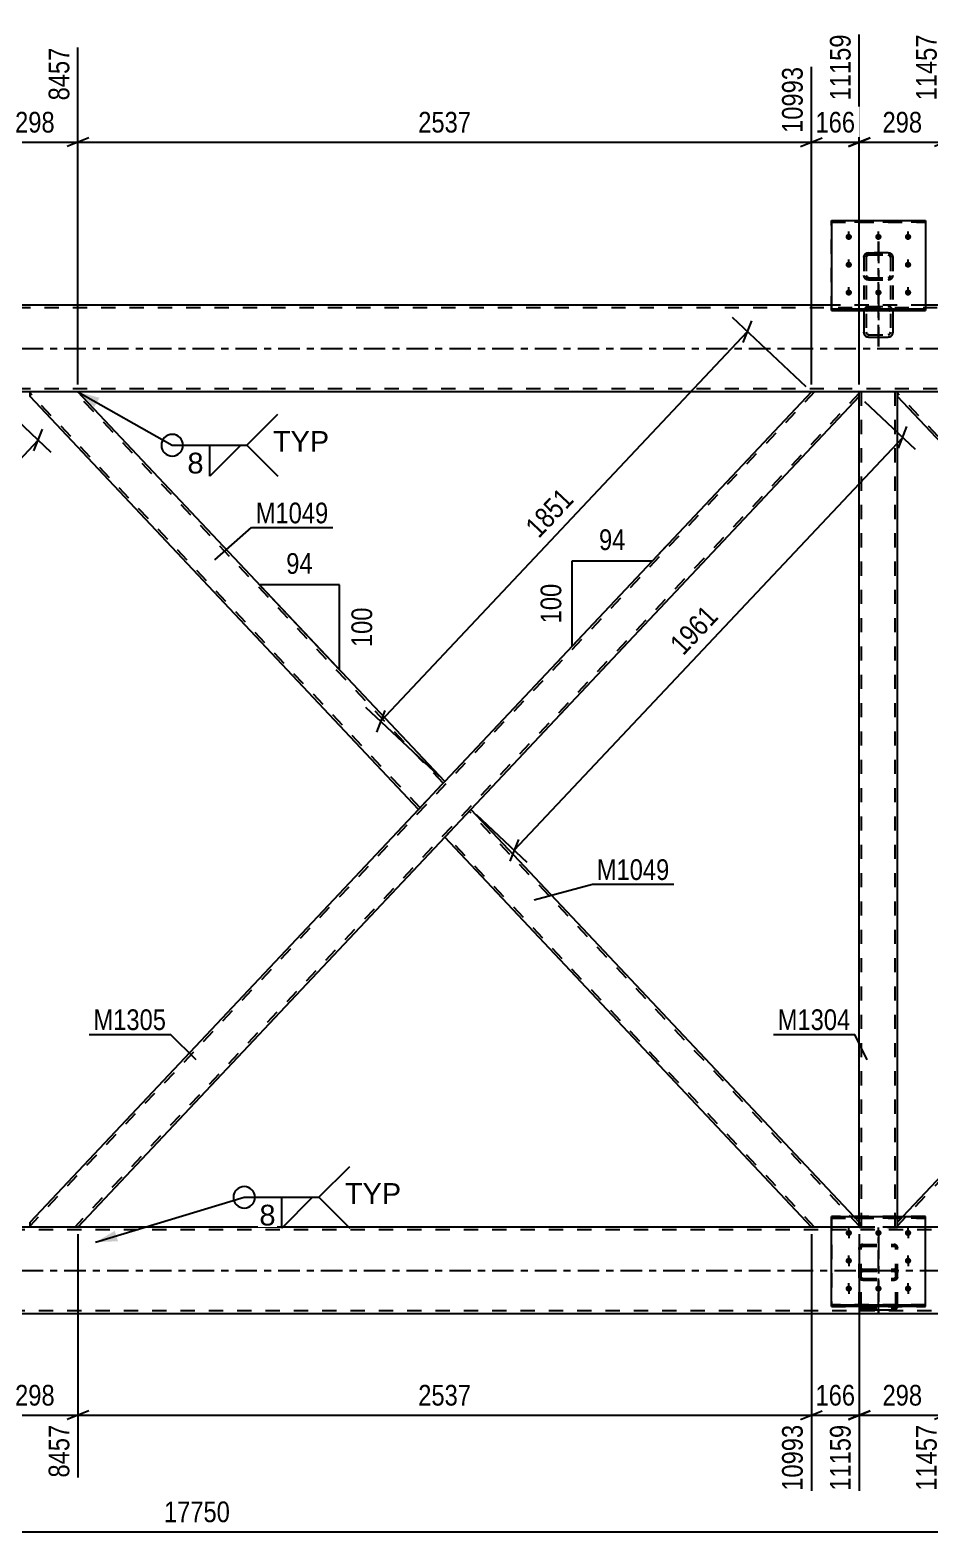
# Model space of a CAD drawing. Header units: millimetres. Extents: x -63 to 778, y -435 to 159.
# Drawn here: x 330.2 to 454.7, y -163.8 to 44.1 of the extents above; entities that cross this region are included whole.
import ezdxf

# ---------------------------------------------------------------- set-up
doc = ezdxf.new("R2010")
doc.units = ezdxf.units.MM
doc.linetypes.add('DXK_LINE_DOT2', pattern=[3.9198, 1.9599, -1.9599])
doc.linetypes.add('DXK_LINE_DOT3', pattern=[5.9187, 2.979, -0.9799, 0.9799, -0.9799])
doc.styles.add('Arial', font='ARIAL.TTF', dxfattribs={"height": 0.2})
doc.styles.add('Arial Narrow', font='ARIALN.TTF', dxfattribs={"height": 0.2})

# ---------------------------------------------------------------- blocks, each defined once
blk = doc.blocks.new('Part-570387995-1569 - 1399')
at = {"color": 7, "linetype": 'DXK_LINE_DOT3'}
blk.add_line((447.54, 14.79), (447.54, 0.27), dxfattribs=at)
at = {"color": 7, "linetype": 'DXK_LINE_DOT2'}
for p, q in [((445.54, 12.65), (445.59, 12.88)), ((445.54, 12.65), (445.54, 2.24)), ((445.59, 12.88), (445.73, 13.07)), ((445.73, 13.07), (445.93, 13.21)), ((445.88, 12.76), (445.86, 12.65)), ((445.86, 12.65), (445.86, 2.24)), ((445.95, 12.86), (445.88, 12.76)), ((445.93, 13.21), (446.18, 13.25)), ((446.06, 12.93), (445.95, 12.86)), ((446.18, 12.95), (446.06, 12.93)), ((448.9, 13.25), (446.18, 13.25)), ((446.18, 12.95), (448.9, 12.95)), ((448.9, 13.25), (449.14, 13.21)), ((449.02, 12.93), (448.9, 12.95)), ((449.13, 12.86), (449.02, 12.93)), ((449.19, 12.76), (449.13, 12.86)), ((449.14, 13.21), (449.35, 13.07)), ((449.22, 12.65), (449.19, 12.76)), ((449.22, 12.65), (449.22, 2.24)), ((449.35, 13.07), (449.49, 12.88)), ((449.49, 12.88), (449.54, 12.65)), ((449.54, 12.65), (449.54, 2.24)), ((445.59, 9.86), (445.54, 10.09)), ((445.73, 9.67), (445.59, 9.86)), ((445.93, 9.54), (445.73, 9.67)), ((445.86, 10.09), (445.88, 9.98)), ((445.88, 9.98), (445.95, 9.88)), ((446.18, 9.49), (445.93, 9.54)), ((445.95, 9.88), (446.06, 9.82)), ((446.06, 9.82), (446.18, 9.79)), ((446.18, 9.79), (448.9, 9.79)), ((446.18, 9.49), (448.9, 9.49)), ((448.9, 9.79), (449.02, 9.82)), ((449.14, 9.54), (448.9, 9.49)), ((449.02, 9.82), (449.13, 9.88)), ((449.13, 9.88), (449.19, 9.98)), ((449.35, 9.67), (449.14, 9.54)), ((449.19, 9.98), (449.22, 10.09)), ((449.49, 9.86), (449.35, 9.67)), ((449.54, 10.09), (449.49, 9.86)), ((445.59, 5.39), (445.54, 5.13)), ((445.86, 5.13), (445.88, 5.26)), ((446.18, 5.81), (445.93, 5.76)), ((446.06, 5.45), (446.18, 5.47)), ((446.18, 5.81), (448.9, 5.81)), ((446.18, 5.47), (448.9, 5.47)), ((449.13, 5.77), (448.9, 5.81)), ((448.9, 5.47), (449.02, 5.45)), ((449.14, 5.76), (449.13, 5.77)), ((449.19, 5.26), (449.22, 5.13)), ((449.54, 5.13), (449.49, 5.39)), ((445.54, 2.24), (445.59, 1.98)), ((445.88, 2.11), (445.86, 2.24)), ((449.22, 2.24), (449.19, 2.11)), ((449.49, 1.98), (449.54, 2.24)), ((445.93, 1.61), (446.18, 1.56)), ((446.18, 1.9), (446.06, 1.92)), ((446.18, 1.9), (448.9, 1.9)), ((446.18, 1.56), (448.9, 1.56)), ((449.02, 1.92), (448.9, 1.9)), ((448.9, 1.56), (449.14, 1.61))]:
    blk.add_line(p, q, dxfattribs=at)
for centre, radius, start, end in [((446.21, 5.16), 0.662, 114.32, 159.2417), ((446.19, 5.15), 0.331, 114.32, 159.2417), ((448.89, 5.15), 0.331, 20.7583, 65.68), ((448.87, 5.16), 0.662, 20.7583, 65.68), ((446.19, 2.23), 0.331, 200.7583, 245.68), ((448.89, 2.23), 0.331, 294.32, 339.2417), ((446.21, 2.21), 0.662, 200.7583, 245.68), ((448.87, 2.21), 0.662, 294.32, 339.2417)]:
    blk.add_arc(centre, radius, start, end, dxfattribs=at)
blk = doc.blocks.new('Bolt-570387995-1423 - 1399')
at = {"color": 1, "linetype": 'DXK_LINE_DOT2'}
for p, q in [((443.44, -122.01), (443.44, -123.14)), ((447.54, -122.01), (447.54, -123.14)), ((451.64, -122.01), (451.64, -123.14)), ((443.44, -125.86), (443.44, -127)), ((451.64, -125.86), (451.64, -127)), ((443.44, -129.71), (443.44, -130.85)), ((447.54, -129.71), (447.54, -130.85)), ((451.64, -129.71), (451.64, -130.85))]:
    blk.add_line(p, q, dxfattribs=at)
blk = doc.blocks.new('Bolt-570387995-1426 - 1399')
at = {"color": 1, "linetype": 'DXK_LINE_DOT2'}
for p, q in [((443.44, 15.05), (443.44, 16.18)), ((447.54, 15.05), (447.54, 16.18)), ((451.64, 15.05), (451.64, 16.18)), ((443.44, 11.19), (443.44, 12.33)), ((451.64, 11.19), (451.64, 12.33)), ((443.44, 7.34), (443.44, 8.48)), ((447.54, 7.34), (447.54, 8.48)), ((451.64, 7.34), (451.64, 8.48))]:
    blk.add_line(p, q, dxfattribs=at)
blk = doc.blocks.new('Bolt-570387995-1428 - 1399')
at = {"linetype": 'Continuous'}
for points in [[(443.44, -122.82), (443.35, -122.81), (443.26, -122.78), (443.18, -122.74), (443.11, -122.68), (443.06, -122.61), (443.02, -122.53), (443, -122.45), (443, -122.36), (443.02, -122.28), (443.06, -122.2), (443.11, -122.13), (443.18, -122.07), (443.26, -122.03), (443.35, -122), (443.44, -121.99), (443.53, -122), (443.62, -122.03), (443.7, -122.07), (443.77, -122.13), (443.82, -122.2), (443.86, -122.28), (443.88, -122.36), (443.88, -122.45), (443.86, -122.53), (443.82, -122.61), (443.77, -122.68), (443.7, -122.74), (443.62, -122.78), (443.53, -122.81)], [(447.54, -122.82), (447.45, -122.81), (447.36, -122.78), (447.28, -122.74), (447.21, -122.68), (447.16, -122.61), (447.12, -122.53), (447.1, -122.45), (447.1, -122.36), (447.12, -122.28), (447.16, -122.2), (447.21, -122.13), (447.28, -122.07), (447.36, -122.03), (447.45, -122), (447.54, -121.99), (447.63, -122), (447.72, -122.03), (447.8, -122.07), (447.87, -122.13), (447.92, -122.2), (447.96, -122.28), (447.98, -122.36), (447.98, -122.45), (447.96, -122.53), (447.92, -122.61), (447.87, -122.68), (447.8, -122.74), (447.72, -122.78), (447.63, -122.81)], [(451.64, -122.82), (451.55, -122.81), (451.46, -122.78), (451.38, -122.74), (451.31, -122.68), (451.26, -122.61), (451.22, -122.53), (451.2, -122.45), (451.2, -122.36), (451.22, -122.28), (451.26, -122.2), (451.31, -122.13), (451.38, -122.07), (451.46, -122.03), (451.55, -122), (451.64, -121.99), (451.73, -122), (451.82, -122.03), (451.9, -122.07), (451.97, -122.13), (452.02, -122.2), (452.06, -122.28), (452.08, -122.36), (452.08, -122.45), (452.06, -122.53), (452.02, -122.61), (451.97, -122.68), (451.9, -122.74), (451.82, -122.78), (451.73, -122.81)], [(443.44, -126.67), (443.35, -126.66), (443.26, -126.63), (443.18, -126.59), (443.11, -126.53), (443.06, -126.46), (443.02, -126.38), (443, -126.3), (443, -126.21), (443.02, -126.13), (443.06, -126.05), (443.11, -125.98), (443.18, -125.92), (443.26, -125.88), (443.35, -125.85), (443.44, -125.84), (443.53, -125.85), (443.62, -125.88), (443.7, -125.92), (443.77, -125.98), (443.82, -126.05), (443.86, -126.13), (443.88, -126.21), (443.88, -126.3), (443.86, -126.38), (443.82, -126.46), (443.77, -126.53), (443.7, -126.59), (443.62, -126.63), (443.53, -126.66)], [(451.64, -126.67), (451.55, -126.66), (451.46, -126.63), (451.38, -126.59), (451.31, -126.53), (451.26, -126.46), (451.22, -126.38), (451.2, -126.3), (451.2, -126.21), (451.22, -126.13), (451.26, -126.05), (451.31, -125.98), (451.38, -125.92), (451.46, -125.88), (451.55, -125.85), (451.64, -125.84), (451.73, -125.85), (451.82, -125.88), (451.9, -125.92), (451.97, -125.98), (452.02, -126.05), (452.06, -126.13), (452.08, -126.21), (452.08, -126.3), (452.06, -126.38), (452.02, -126.46), (451.97, -126.53), (451.9, -126.59), (451.82, -126.63), (451.73, -126.66)], [(443.44, -130.52), (443.35, -130.51), (443.26, -130.49), (443.18, -130.44), (443.11, -130.39), (443.06, -130.32), (443.02, -130.24), (443, -130.15), (443, -130.07), (443.02, -129.98), (443.06, -129.9), (443.11, -129.83), (443.18, -129.78), (443.26, -129.73), (443.35, -129.71), (443.44, -129.7), (443.53, -129.71), (443.62, -129.73), (443.7, -129.78), (443.77, -129.83), (443.82, -129.9), (443.86, -129.98), (443.88, -130.07), (443.88, -130.15), (443.86, -130.24), (443.82, -130.32), (443.77, -130.39), (443.7, -130.44), (443.62, -130.49), (443.53, -130.51)], [(447.54, -130.52), (447.45, -130.51), (447.36, -130.49), (447.28, -130.44), (447.21, -130.39), (447.16, -130.32), (447.12, -130.24), (447.1, -130.15), (447.1, -130.07), (447.12, -129.98), (447.16, -129.9), (447.21, -129.83), (447.28, -129.78), (447.36, -129.73), (447.45, -129.71), (447.54, -129.7), (447.63, -129.71), (447.72, -129.73), (447.8, -129.78), (447.87, -129.83), (447.92, -129.9), (447.96, -129.98), (447.98, -130.07), (447.98, -130.15), (447.96, -130.24), (447.92, -130.32), (447.87, -130.39), (447.8, -130.44), (447.72, -130.49), (447.63, -130.51)], [(451.64, -130.52), (451.55, -130.51), (451.46, -130.49), (451.38, -130.44), (451.31, -130.39), (451.26, -130.32), (451.22, -130.24), (451.2, -130.15), (451.2, -130.07), (451.22, -129.98), (451.26, -129.9), (451.31, -129.83), (451.38, -129.78), (451.46, -129.73), (451.55, -129.71), (451.64, -129.7), (451.73, -129.71), (451.82, -129.73), (451.9, -129.78), (451.97, -129.83), (452.02, -129.9), (452.06, -129.98), (452.08, -130.07), (452.08, -130.15), (452.06, -130.24), (452.02, -130.32), (451.97, -130.39), (451.9, -130.44), (451.82, -130.49), (451.73, -130.51)]]:
    blk.add_hatch(color=1, dxfattribs=at).paths.add_polyline_path(points)
at = {"color": 1, "linetype": 'Continuous'}
for p, q in [((443.44, -122.8), (443.44, -121.67)), ((447.54, -122.8), (447.54, -121.67)), ((451.64, -122.8), (451.64, -121.67)), ((443.44, -126.65), (443.44, -125.52)), ((451.64, -126.65), (451.64, -125.52)), ((443.44, -130.51), (443.44, -129.37)), ((447.54, -130.51), (447.54, -129.37)), ((451.64, -130.51), (451.64, -129.37))]:
    blk.add_line(p, q, dxfattribs=at)
blk = doc.blocks.new('Bolt-570387995-1429 - 1399')
at = {"linetype": 'Continuous'}
for points in [[(443.44, 15.03), (443.35, 15.04), (443.26, 15.07), (443.18, 15.11), (443.11, 15.17), (443.06, 15.24), (443.02, 15.32), (443, 15.4), (443, 15.49), (443.02, 15.57), (443.06, 15.65), (443.11, 15.72), (443.18, 15.78), (443.26, 15.82), (443.35, 15.85), (443.44, 15.86), (443.53, 15.85), (443.62, 15.82), (443.7, 15.78), (443.77, 15.72), (443.82, 15.65), (443.86, 15.57), (443.88, 15.49), (443.88, 15.4), (443.86, 15.32), (443.82, 15.24), (443.77, 15.17), (443.7, 15.11), (443.62, 15.07), (443.53, 15.04)], [(447.54, 15.03), (447.45, 15.04), (447.36, 15.07), (447.28, 15.11), (447.21, 15.17), (447.16, 15.24), (447.12, 15.32), (447.1, 15.4), (447.1, 15.49), (447.12, 15.57), (447.16, 15.65), (447.21, 15.72), (447.28, 15.78), (447.36, 15.82), (447.45, 15.85), (447.54, 15.86), (447.63, 15.85), (447.72, 15.82), (447.8, 15.78), (447.87, 15.72), (447.92, 15.65), (447.96, 15.57), (447.98, 15.49), (447.98, 15.4), (447.96, 15.32), (447.92, 15.24), (447.87, 15.17), (447.8, 15.11), (447.72, 15.07), (447.63, 15.04)], [(451.64, 15.03), (451.55, 15.04), (451.46, 15.07), (451.38, 15.11), (451.31, 15.17), (451.26, 15.24), (451.22, 15.32), (451.2, 15.4), (451.2, 15.49), (451.22, 15.57), (451.26, 15.65), (451.31, 15.72), (451.38, 15.78), (451.46, 15.82), (451.55, 15.85), (451.64, 15.86), (451.73, 15.85), (451.82, 15.82), (451.9, 15.78), (451.97, 15.72), (452.02, 15.65), (452.06, 15.57), (452.08, 15.49), (452.08, 15.4), (452.06, 15.32), (452.02, 15.24), (451.97, 15.17), (451.9, 15.11), (451.82, 15.07), (451.73, 15.04)], [(443.44, 11.18), (443.35, 11.19), (443.26, 11.21), (443.18, 11.26), (443.11, 11.31), (443.06, 11.38), (443.02, 11.46), (443, 11.55), (443, 11.63), (443.02, 11.72), (443.06, 11.8), (443.11, 11.87), (443.18, 11.92), (443.26, 11.97), (443.35, 11.99), (443.44, 12), (443.53, 11.99), (443.62, 11.97), (443.7, 11.92), (443.77, 11.87), (443.82, 11.8), (443.86, 11.72), (443.88, 11.63), (443.88, 11.55), (443.86, 11.46), (443.82, 11.38), (443.77, 11.31), (443.7, 11.26), (443.62, 11.21), (443.53, 11.19)], [(451.64, 11.18), (451.55, 11.19), (451.46, 11.21), (451.38, 11.26), (451.31, 11.31), (451.26, 11.38), (451.22, 11.46), (451.2, 11.55), (451.2, 11.63), (451.22, 11.72), (451.26, 11.8), (451.31, 11.87), (451.38, 11.92), (451.46, 11.97), (451.55, 11.99), (451.64, 12), (451.73, 11.99), (451.82, 11.97), (451.9, 11.92), (451.97, 11.87), (452.02, 11.8), (452.06, 11.72), (452.08, 11.63), (452.08, 11.55), (452.06, 11.46), (452.02, 11.38), (451.97, 11.31), (451.9, 11.26), (451.82, 11.21), (451.73, 11.19)], [(443.44, 7.32), (443.35, 7.33), (443.26, 7.36), (443.18, 7.4), (443.11, 7.46), (443.06, 7.53), (443.02, 7.61), (443, 7.69), (443, 7.78), (443.02, 7.87), (443.06, 7.94), (443.11, 8.01), (443.18, 8.07), (443.26, 8.12), (443.35, 8.14), (443.44, 8.15), (443.53, 8.14), (443.62, 8.12), (443.7, 8.07), (443.77, 8.01), (443.82, 7.94), (443.86, 7.87), (443.88, 7.78), (443.88, 7.69), (443.86, 7.61), (443.82, 7.53), (443.77, 7.46), (443.7, 7.4), (443.62, 7.36), (443.53, 7.33)], [(447.54, 7.32), (447.45, 7.33), (447.36, 7.36), (447.28, 7.4), (447.21, 7.46), (447.16, 7.53), (447.12, 7.61), (447.1, 7.69), (447.1, 7.78), (447.12, 7.87), (447.16, 7.94), (447.21, 8.01), (447.28, 8.07), (447.36, 8.12), (447.45, 8.14), (447.54, 8.15), (447.63, 8.14), (447.72, 8.12), (447.8, 8.07), (447.87, 8.01), (447.92, 7.94), (447.96, 7.87), (447.98, 7.78), (447.98, 7.69), (447.96, 7.61), (447.92, 7.53), (447.87, 7.46), (447.8, 7.4), (447.72, 7.36), (447.63, 7.33)], [(451.64, 7.32), (451.55, 7.33), (451.46, 7.36), (451.38, 7.4), (451.31, 7.46), (451.26, 7.53), (451.22, 7.61), (451.2, 7.69), (451.2, 7.78), (451.22, 7.87), (451.26, 7.94), (451.31, 8.01), (451.38, 8.07), (451.46, 8.12), (451.55, 8.14), (451.64, 8.15), (451.73, 8.14), (451.82, 8.12), (451.9, 8.07), (451.97, 8.01), (452.02, 7.94), (452.06, 7.87), (452.08, 7.78), (452.08, 7.69), (452.06, 7.61), (452.02, 7.53), (451.97, 7.46), (451.9, 7.4), (451.82, 7.36), (451.73, 7.33)]]:
    blk.add_hatch(color=1, dxfattribs=at).paths.add_polyline_path(points)
at = {"color": 1, "linetype": 'Continuous'}
for p, q in [((443.44, 15.05), (443.44, 16.18)), ((447.54, 15.05), (447.54, 16.18)), ((451.64, 15.05), (451.64, 16.18)), ((443.44, 11.19), (443.44, 12.33)), ((451.64, 11.19), (451.64, 12.33)), ((443.44, 7.34), (443.44, 8.48)), ((447.54, 7.34), (447.54, 8.48)), ((451.64, 7.34), (451.64, 8.48))]:
    blk.add_line(p, q, dxfattribs=at)
blk = doc.blocks.new('Part-570387995-1641 - 1399')
at = {"color": 7, "linetype": 'DXK_LINE_DOT2'}
for p, q in [((450.18, -6), (444.9, -6)), ((444.9, -6.66), (444.9, -6)), ((445.22, -121.6), (445.22, -6)), ((449.86, -121.6), (449.86, -6)), ((450.18, -6.66), (450.18, -6)), ((444.9, -121.6), (444.9, -120.15)), ((450.18, -121.6), (450.18, -120.15)), ((444.9, -121.6), (450.18, -121.6))]:
    blk.add_line(p, q, dxfattribs=at)
at = {"color": 2, "linetype": 'Continuous'}
for p, q in [((444.9, -120.15), (444.9, -6.66)), ((450.18, -120.15), (450.18, -6.66))]:
    blk.add_line(p, q, dxfattribs=at)
blk = doc.blocks.new('Part-570387995-1548 - 1399')
at = {"color": 7, "linetype": 'DXK_LINE_DOT2'}
for p, q in [((706.54, 5.6), (44.9, 5.6)), ((454.04, 6), (441.04, 6)), ((706.54, -5.6), (44.9, -5.6))]:
    blk.add_line(p, q, dxfattribs=at)
at = {"color": 2, "linetype": 'Continuous'}
for p, q in [((441.04, 6), (214.04, 6)), ((681.04, 6), (454.04, 6)), ((706.54, -6), (205.14, -6))]:
    blk.add_line(p, q, dxfattribs=at)
at = {"color": 7, "linetype": 'DXK_LINE_DOT3'}
blk.add_line((44.9, 0), (706.54, 0), dxfattribs=at)
blk = doc.blocks.new('Part-570387995-1533 - 1399')
at = {"color": 7, "linetype": 'DXK_LINE_DOT2'}
for p, q in [((666.54, -122), (44.9, -122)), ((666.54, -121.6), (89.94, -121.6)), ((454.04, -121.6), (441.04, -121.6)), ((666.54, -133.2), (44.9, -133.2))]:
    blk.add_line(p, q, dxfattribs=at)
at = {"color": 2, "linetype": 'Continuous'}
for p, q in [((441.04, -121.6), (214.04, -121.6)), ((661.74, -121.6), (454.04, -121.6)), ((661.74, -133.6), (44.9, -133.6))]:
    blk.add_line(p, q, dxfattribs=at)
at = {"color": 7, "linetype": 'DXK_LINE_DOT3'}
blk.add_line((44.9, -127.6), (666.54, -127.6), dxfattribs=at)
blk = doc.blocks.new('Part-570387995-1596 - 1399')
at = {"color": 2, "linetype": 'Continuous'}
for p, q in [((387.54, -67.65), (391.16, -63.8)), ((391.16, -63.8), (444.16, -120.15)), ((438.27, -121.6), (387.54, -67.65))]:
    blk.add_line(p, q, dxfattribs=at)
at = {"color": 7, "linetype": 'DXK_LINE_DOT2'}
for p, q in [((444.9, -121.41), (390.94, -64.03)), ((387.76, -67.42), (387.78, -67.4)), ((438.71, -121.6), (387.76, -67.42)), ((444.16, -120.15), (444.9, -120.94)), ((444.9, -121.6), (438.27, -121.6)), ((444.9, -120.94), (444.9, -121.6))]:
    blk.add_line(p, q, dxfattribs=at)
blk = doc.blocks.new('Part-570387995-1618 - 1399')
at = {"color": 7, "linetype": 'DXK_LINE_DOT2'}
for p, q in [((444.9, -124.45), (444.94, -124.27)), ((444.9, -132.55), (444.9, -124.45)), ((444.94, -124.27), (445.04, -124.13)), ((445.04, -124.13), (445.2, -124.03)), ((445.16, -124.36), (445.14, -124.45)), ((445.14, -132.55), (445.14, -124.45)), ((445.21, -124.29), (445.16, -124.36)), ((445.2, -124.03), (445.38, -123.99)), ((445.29, -124.24), (445.21, -124.29)), ((445.38, -124.22), (445.29, -124.24)), ((445.38, -123.99), (449.7, -123.99)), ((445.38, -124.22), (449.7, -124.22)), ((449.7, -123.99), (449.88, -124.03)), ((449.79, -124.24), (449.7, -124.22)), ((449.87, -124.29), (449.79, -124.24)), ((449.92, -124.36), (449.87, -124.29)), ((449.88, -124.03), (450.04, -124.13)), ((449.94, -124.45), (449.92, -124.36)), ((449.94, -132.55), (449.94, -124.45)), ((450.04, -124.13), (450.14, -124.27)), ((450.14, -124.27), (450.18, -124.45)), ((450.18, -132.55), (450.18, -124.45)), ((444.94, -127.76), (444.9, -127.95)), ((444.94, -128.68), (444.9, -128.51)), ((445.04, -128.82), (444.94, -128.68)), ((445.2, -128.92), (445.04, -128.82)), ((445.14, -127.95), (445.16, -127.85)), ((445.14, -128.51), (445.16, -128.59)), ((445.16, -127.85), (445.21, -127.77)), ((445.16, -128.59), (445.21, -128.66)), ((445.29, -127.46), (445.2, -127.48)), ((445.21, -127.77), (445.29, -127.72)), ((445.21, -128.66), (445.29, -128.71)), ((445.38, -127.44), (445.29, -127.46)), ((445.29, -127.72), (445.38, -127.7)), ((445.29, -128.71), (445.38, -128.73)), ((445.38, -127.44), (449.7, -127.44)), ((445.38, -127.7), (449.7, -127.7)), ((445.38, -128.73), (449.7, -128.73)), ((449.87, -127.48), (449.7, -127.44)), ((449.7, -127.7), (449.79, -127.72)), ((449.7, -128.73), (449.79, -128.71)), ((449.79, -127.72), (449.87, -127.77)), ((449.79, -128.71), (449.87, -128.66)), ((449.88, -127.48), (449.87, -127.48)), ((449.87, -127.77), (449.92, -127.85)), ((449.87, -128.66), (449.92, -128.59)), ((450.04, -128.82), (449.88, -128.92)), ((449.92, -127.85), (449.94, -127.95)), ((449.92, -128.59), (449.94, -128.51)), ((450.14, -128.68), (450.04, -128.82)), ((450.18, -127.95), (450.14, -127.76)), ((450.18, -128.51), (450.14, -128.68)), ((445.38, -128.96), (445.2, -128.92)), ((445.38, -128.96), (449.7, -128.96)), ((449.88, -128.92), (449.7, -128.96)), ((444.9, -132.55), (444.94, -132.75)), ((445.16, -132.65), (445.14, -132.55)), ((445.21, -132.73), (445.16, -132.65)), ((445.2, -133.02), (445.38, -133.06)), ((445.29, -132.79), (445.21, -132.73)), ((445.38, -132.81), (445.29, -132.79)), ((445.38, -132.81), (449.7, -132.81)), ((449.79, -132.79), (449.7, -132.81)), ((449.7, -133.06), (449.88, -133.02)), ((449.87, -132.73), (449.79, -132.79)), ((449.92, -132.65), (449.87, -132.73)), ((449.94, -132.55), (449.92, -132.65)), ((450.14, -132.75), (450.18, -132.55)), ((445.38, -133.06), (449.7, -133.06))]:
    blk.add_line(p, q, dxfattribs=at)
at = {"color": 7, "linetype": 'DXK_LINE_DOT3'}
blk.add_line((447.54, -123.06), (447.54, -133.67), dxfattribs=at)
at = {"color": 7, "linetype": 'DXK_LINE_DOT2'}
for centre, start, end in [((445.4, -127.93), 114.32, 159.2417), ((449.68, -127.93), 20.7583, 65.68), ((445.4, -132.57), 200.7583, 245.68), ((449.68, -132.57), 294.32, 339.2417)]:
    blk.add_arc(centre, 0.496, start, end, dxfattribs=at)
blk = doc.blocks.new('Part-570387995-1619 - 1399')
at = {"color": 7, "linetype": 'DXK_LINE_DOT3'}
blk.add_line((447.54, 0.27), (447.54, 14.79), dxfattribs=at)
at = {"color": 7, "linetype": 'DXK_LINE_DOT2'}
for p, q in [((445.59, 12.88), (445.54, 12.65)), ((445.54, 12.65), (445.54, 5.26)), ((445.73, 13.07), (445.59, 12.88)), ((445.93, 13.2), (445.73, 13.07)), ((445.86, 12.65), (445.88, 12.76)), ((445.86, 12.65), (445.86, 2.24)), ((445.88, 12.76), (445.95, 12.86)), ((446.18, 13.25), (445.93, 13.2)), ((445.95, 12.86), (446.06, 12.93)), ((446.06, 12.93), (446.18, 12.95)), ((446.18, 13.25), (448.9, 13.25)), ((446.18, 12.95), (448.9, 12.95)), ((449.14, 13.2), (448.9, 13.25)), ((448.9, 12.95), (449.02, 12.93)), ((449.02, 12.93), (449.13, 12.86)), ((449.13, 12.86), (449.19, 12.76)), ((449.35, 13.07), (449.14, 13.2)), ((449.19, 12.76), (449.22, 12.65)), ((449.22, 12.65), (449.22, 2.24)), ((449.49, 12.88), (449.35, 13.07)), ((449.54, 12.65), (449.49, 12.88)), ((449.54, 12.65), (449.54, 5.26)), ((445.54, 10.09), (445.59, 9.86)), ((445.59, 9.86), (445.73, 9.67)), ((445.73, 9.67), (445.93, 9.54)), ((445.88, 9.98), (445.86, 10.09)), ((445.95, 9.88), (445.88, 9.98)), ((445.93, 9.54), (446.18, 9.49)), ((446.06, 9.82), (445.95, 9.88)), ((446.18, 9.79), (446.06, 9.82)), ((446.18, 9.79), (448.9, 9.79)), ((446.18, 9.49), (448.9, 9.49)), ((449.02, 9.82), (448.9, 9.79)), ((448.9, 9.49), (449.14, 9.54)), ((449.13, 9.88), (449.02, 9.82)), ((449.19, 9.98), (449.13, 9.88)), ((449.14, 9.54), (449.35, 9.67)), ((449.22, 10.09), (449.19, 9.98)), ((449.35, 9.67), (449.49, 9.86)), ((449.49, 9.86), (449.54, 10.09)), ((445.54, 5.13), (445.59, 5.39)), ((445.88, 5.26), (445.86, 5.13)), ((445.93, 5.76), (446.18, 5.81)), ((446.18, 5.47), (446.06, 5.45)), ((446.18, 5.81), (448.9, 5.81)), ((446.18, 5.47), (448.9, 5.47)), ((448.9, 5.81), (449.14, 5.76)), ((449.02, 5.45), (448.9, 5.47)), ((449.22, 5.13), (449.19, 5.26)), ((449.49, 5.39), (449.54, 5.13)), ((445.86, 2.24), (445.88, 2.11)), ((449.19, 2.11), (449.22, 2.24)), ((446.06, 1.92), (446.18, 1.9)), ((446.18, 1.9), (448.9, 1.9)), ((448.9, 1.9), (449.02, 1.92))]:
    blk.add_line(p, q, dxfattribs=at)
at = {"color": 2, "linetype": 'Continuous'}
for p, q in [((445.54, 5.26), (445.54, 2.24)), ((449.54, 5.26), (449.54, 2.24)), ((445.59, 1.98), (445.54, 2.24)), ((449.54, 2.24), (449.49, 1.98)), ((446.18, 1.56), (445.93, 1.61)), ((446.18, 1.56), (448.9, 1.56)), ((449.14, 1.61), (448.9, 1.56))]:
    blk.add_line(p, q, dxfattribs=at)
at = {"color": 7, "linetype": 'DXK_LINE_DOT2'}
for centre, radius, start, end in [((446.21, 5.16), 0.662, 114.32, 159.2417), ((446.19, 5.15), 0.331, 114.32, 159.2417), ((448.89, 5.15), 0.331, 20.7583, 65.68), ((448.87, 5.16), 0.662, 20.7583, 65.68), ((446.19, 2.23), 0.331, 200.7583, 245.68), ((448.89, 2.23), 0.331, 294.32, 339.2417)]:
    blk.add_arc(centre, radius, start, end, dxfattribs=at)
at = {"color": 2, "linetype": 'Continuous'}
for centre, start, end in [((446.21, 2.21), 200.7583, 245.68), ((448.87, 2.21), 294.32, 339.2417)]:
    blk.add_arc(centre, 0.662, start, end, dxfattribs=at)
blk = doc.blocks.new('Part-570387995-1681 - 1399')
at = {"color": 2, "linetype": 'Continuous'}
for p, q in [((450.18, -6.66), (450.18, -6)), ((507.54, -59.95), (456.81, -6)), ((503.92, -63.8), (450.18, -6.66)), ((507.54, -59.95), (507.1, -60.41)), ((507.1, -60.41), (503.92, -63.8))]:
    blk.add_line(p, q, dxfattribs=at)
at = {"color": 7, "linetype": 'DXK_LINE_DOT2'}
for p, q in [((456.81, -6), (450.18, -6)), ((504.14, -63.57), (450.18, -6.19)), ((507.32, -60.18), (456.37, -6)), ((507.51, -59.98), (507.1, -60.41)), ((504.14, -63.57), (504.15, -63.55))]:
    blk.add_line(p, q, dxfattribs=at)
blk = doc.blocks.new('Part-570387995-1686 - 1399')
at = {"color": 7, "linetype": 'DXK_LINE_DOT2'}
for p, q in [((558.71, -6), (450.18, -121.41)), ((564.9, -6.19), (456.37, -121.6)), ((564.9, -6), (558.27, -6)), ((507.54, -59.95), (503.92, -63.8)), ((511.16, -63.8), (507.54, -67.65)), ((450.92, -120.15), (450.18, -120.94)), ((450.18, -121.6), (450.18, -120.94)), ((456.81, -121.6), (450.18, -121.6))]:
    blk.add_line(p, q, dxfattribs=at)
at = {"color": 2, "linetype": 'Continuous'}
for p, q in [((558.27, -6), (507.54, -59.95)), ((564.9, -6.66), (564.9, -6)), ((564.9, -6.66), (511.16, -63.8)), ((503.92, -63.8), (450.92, -120.15)), ((507.54, -67.65), (456.81, -121.6))]:
    blk.add_line(p, q, dxfattribs=at)
blk = doc.blocks.new('Part-570387995-1691 - 1399')
at = {"color": 2, "linetype": 'Continuous'}
for p, q in [((330.18, -6.66), (330.18, -6)), ((387.54, -59.95), (336.81, -6)), ((383.92, -63.8), (330.18, -6.66)), ((387.54, -59.95), (387.1, -60.41)), ((387.1, -60.41), (383.92, -63.8))]:
    blk.add_line(p, q, dxfattribs=at)
at = {"color": 7, "linetype": 'DXK_LINE_DOT2'}
for p, q in [((336.81, -6), (330.18, -6)), ((384.14, -63.57), (330.18, -6.19)), ((387.32, -60.18), (336.37, -6)), ((387.51, -59.98), (387.1, -60.41)), ((384.14, -63.57), (384.15, -63.55))]:
    blk.add_line(p, q, dxfattribs=at)
blk = doc.blocks.new('Part-570387995-1696 - 1399')
at = {"color": 7, "linetype": 'DXK_LINE_DOT2'}
for p, q in [((438.71, -6), (330.18, -121.41)), ((444.9, -6.19), (336.37, -121.6)), ((444.9, -6), (438.27, -6)), ((387.54, -59.95), (383.92, -63.8)), ((391.16, -63.8), (387.54, -67.65)), ((336.81, -121.6), (330.18, -121.6))]:
    blk.add_line(p, q, dxfattribs=at)
at = {"color": 2, "linetype": 'Continuous'}
for p, q in [((438.27, -6), (387.54, -59.95)), ((444.9, -6.66), (444.9, -6)), ((444.9, -6.66), (391.16, -63.8)), ((383.92, -63.8), (330.18, -120.94)), ((387.54, -67.65), (336.81, -121.6)), ((330.18, -121.6), (330.18, -120.94))]:
    blk.add_line(p, q, dxfattribs=at)
blk = doc.blocks.new('Part-570387995-1732 - 1399')
at = {"color": 7, "linetype": 'DXK_LINE_DOT2'}
for p, q in [((444.94, -124.27), (444.9, -124.45)), ((444.9, -132.55), (444.9, -124.45)), ((445.04, -124.13), (444.94, -124.27)), ((445.2, -124.03), (445.04, -124.13)), ((445.14, -124.45), (445.16, -124.36)), ((445.14, -132.55), (445.14, -124.45)), ((445.16, -124.36), (445.21, -124.29)), ((445.38, -123.99), (445.2, -124.03)), ((445.21, -124.29), (445.29, -124.24)), ((445.29, -124.24), (445.38, -124.22)), ((445.38, -123.99), (449.7, -123.99)), ((445.38, -124.22), (449.7, -124.22)), ((449.88, -124.03), (449.7, -123.99)), ((449.7, -124.22), (449.79, -124.24)), ((449.79, -124.24), (449.87, -124.29)), ((449.87, -124.29), (449.92, -124.36)), ((450.04, -124.13), (449.88, -124.03)), ((449.92, -124.36), (449.94, -124.45)), ((449.94, -132.55), (449.94, -124.45)), ((450.14, -124.27), (450.04, -124.13)), ((450.18, -124.45), (450.14, -124.27)), ((450.18, -132.55), (450.18, -124.45)), ((444.9, -127.95), (444.94, -127.76)), ((444.9, -128.51), (444.94, -128.68)), ((444.94, -128.68), (445.04, -128.82)), ((445.04, -128.82), (445.2, -128.92)), ((445.16, -127.85), (445.14, -127.95)), ((445.16, -128.59), (445.14, -128.51)), ((445.21, -127.77), (445.16, -127.85)), ((445.21, -128.66), (445.16, -128.59)), ((445.2, -127.48), (445.38, -127.44)), ((445.29, -127.72), (445.21, -127.77)), ((445.29, -128.71), (445.21, -128.66)), ((445.38, -127.7), (445.29, -127.72)), ((445.38, -128.73), (445.29, -128.71)), ((445.38, -127.44), (449.7, -127.44)), ((445.38, -127.7), (449.7, -127.7)), ((445.38, -128.73), (449.7, -128.73)), ((449.7, -127.44), (449.88, -127.48)), ((449.79, -127.72), (449.7, -127.7)), ((449.79, -128.71), (449.7, -128.73)), ((449.87, -127.77), (449.79, -127.72)), ((449.87, -128.66), (449.79, -128.71)), ((449.92, -127.85), (449.87, -127.77)), ((449.92, -128.59), (449.87, -128.66)), ((449.88, -128.92), (450.04, -128.82)), ((449.94, -127.95), (449.92, -127.85)), ((449.94, -128.51), (449.92, -128.59)), ((450.04, -128.82), (450.14, -128.68)), ((450.14, -127.76), (450.18, -127.95)), ((450.14, -128.68), (450.18, -128.51)), ((445.2, -128.92), (445.38, -128.96)), ((445.38, -128.96), (449.7, -128.96)), ((449.7, -128.96), (449.88, -128.92)), ((444.91, -132.58), (444.9, -132.55)), ((445.14, -132.55), (445.16, -132.65)), ((445.16, -132.65), (445.21, -132.73)), ((445.21, -132.73), (445.29, -132.79)), ((445.29, -132.79), (445.38, -132.81)), ((445.38, -132.81), (449.7, -132.81)), ((449.7, -132.81), (449.79, -132.79)), ((449.79, -132.79), (449.87, -132.73)), ((449.87, -132.73), (449.92, -132.65)), ((449.92, -132.65), (449.94, -132.55)), ((450.18, -132.55), (450.17, -132.58))]:
    blk.add_line(p, q, dxfattribs=at)
at = {"color": 7, "linetype": 'DXK_LINE_DOT3'}
blk.add_line((447.54, -133.67), (447.54, -123.06), dxfattribs=at)
at = {"color": 2, "linetype": 'Continuous'}
for p, q in [((444.94, -132.75), (444.91, -132.58)), ((445.38, -133.06), (445.2, -133.02)), ((449.88, -133.02), (449.7, -133.06)), ((450.17, -132.58), (450.14, -132.75)), ((445.38, -133.06), (449.7, -133.06))]:
    blk.add_line(p, q, dxfattribs=at)
at = {"color": 7, "linetype": 'DXK_LINE_DOT2'}
for centre, start, end in [((445.4, -127.93), 114.3199, 159.2417), ((449.68, -127.93), 20.7583, 65.6801)]:
    blk.add_arc(centre, 0.496, start, end, dxfattribs=at)
at = {"color": 2, "linetype": 'Continuous'}
for centre, start, end in [((445.4, -132.57), 200.7583, 245.6801), ((449.68, -132.57), 294.3199, 339.2417)]:
    blk.add_arc(centre, 0.496, start, end, dxfattribs=at)
blk = doc.blocks.new('Part-570387995-1777 - 1399')
at = {"color": 2, "linetype": 'Continuous'}
for p, q in [((441.04, 17.7), (454.04, 17.7)), ((441.04, 17.7), (441.04, 5.26)), ((454.04, 17.7), (454.04, 5.26)), ((441.04, 5.48), (454.04, 5.48)), ((441.04, 5.26), (454.04, 5.26))]:
    blk.add_line(p, q, dxfattribs=at)
at = {"color": 7, "linetype": 'DXK_LINE_DOT2'}
blk.add_line((441.04, 17.48), (454.04, 17.48), dxfattribs=at)
blk = doc.blocks.new('Part-570387995-1780 - 1399')
at = {"color": 2, "linetype": 'Continuous'}
for p, q in [((441.04, -120.15), (454.04, -120.15)), ((441.04, -132.58), (441.04, -120.15)), ((454.04, -132.58), (454.04, -120.15)), ((441.04, -132.36), (454.04, -132.36)), ((454.04, -132.58), (441.04, -132.58))]:
    blk.add_line(p, q, dxfattribs=at)
at = {"color": 7, "linetype": 'DXK_LINE_DOT2'}
blk.add_line((441.04, -120.37), (454.04, -120.37), dxfattribs=at)
blk = doc.blocks.new('Part-570387995-1786 - 1399')
at = {"color": 7, "linetype": 'DXK_LINE_DOT2'}
for p, q in [((441.04, 5.26), (441.04, 17.7)), ((441.04, 17.7), (454.04, 17.7)), ((454.04, 17.48), (441.04, 17.48)), ((454.04, 17.7), (454.04, 5.26)), ((441.04, 5.48), (454.04, 5.48)), ((454.04, 5.26), (441.04, 5.26))]:
    blk.add_line(p, q, dxfattribs=at)
blk = doc.blocks.new('Part-570387995-1793 - 1399')
at = {"color": 7, "linetype": 'DXK_LINE_DOT2'}
for p, q in [((454.04, -120.15), (441.04, -120.15)), ((441.04, -120.15), (441.04, -132.58)), ((454.04, -120.37), (441.04, -120.37)), ((454.04, -132.58), (454.04, -120.15)), ((454.04, -132.36), (441.04, -132.36)), ((441.04, -132.58), (454.04, -132.58))]:
    blk.add_line(p, q, dxfattribs=at)
blk = doc.blocks.new('StraightDimension-570387995-6131 - 1399')
at = {"color": 7, "linetype": 'Continuous'}
for p, q in [((324.9, -122.6), (324.9, -156.26)), ((336.81, -122.6), (336.81, -156.26)), ((323.4, -148.25), (326.4, -147.05)), ((338.31, -147.05), (335.31, -148.25)), ((324.9, -147.65), (336.81, -147.65))]:
    blk.add_line(p, q, dxfattribs=at)
at = {"color": 0}
blk.add_wipeout([(334.2, -146.9), (334.2, -142.7), (327.51, -142.7), (327.51, -146.9)], dxfattribs=at)
at = {"color": 0, "linetype": 'Continuous'}
blk.add_wipeout([(336.21, -148.35), (332.01, -148.35), (332.01, -156.86), (336.21, -156.86)], dxfattribs=at)
at = {"color": 3, "style": 'Arial Narrow'}
blk.add_text('298', height=2.863, dxfattribs=at).set_placement((328.11, -146.3))
at = {"color": 3, "linetype": 'Continuous', "style": 'Arial Narrow'}
blk.add_text('8457', height=2.863, rotation=90.0002, dxfattribs=at).set_placement((335.61, -156.26))
blk = doc.blocks.new('StraightDimension-570387995-5703 - 1399')
at = {"color": 7, "linetype": 'Continuous'}
for p, q in [((444.9, -5), (444.9, 43.47)), ((456.81, -5), (456.81, 43.47)), ((443.4, 27.93), (446.4, 29.13)), ((458.31, 29.13), (455.31, 27.93)), ((444.9, 28.53), (456.81, 28.53))]:
    blk.add_line(p, q, dxfattribs=at)
at = {"color": 0}
blk.add_wipeout([(454.2, 29.28), (454.2, 33.48), (447.51, 33.48), (447.51, 29.28)], dxfattribs=at)
at = {"color": 0, "linetype": 'Continuous'}
blk.add_wipeout([(456.21, 44.07), (452.01, 44.07), (452.01, 33.73), (456.21, 33.73)], dxfattribs=at)
at = {"color": 3, "linetype": 'Continuous', "style": 'Arial Narrow'}
blk.add_text('11457', height=2.863, rotation=90.0002, dxfattribs=at).set_placement((455.61, 34.33))
at = {"color": 3, "style": 'Arial Narrow'}
blk.add_text('298', height=2.863, dxfattribs=at).set_placement((448.11, 29.88))
blk = doc.blocks.new('StraightDimension-570387995-2019 - 1399')
at = {"color": 7, "linetype": 'Continuous'}
blk.add_line((-1, -163.79), (707.54, -163.79), dxfattribs=at)
at = {"color": 0}
blk.add_wipeout([(358.44, -163.04), (358.44, -158.84), (348.1, -158.84), (348.1, -163.04)], dxfattribs=at)
at = {"color": 3, "style": 'Arial Narrow'}
blk.add_text('17750', height=2.863, dxfattribs=at).set_placement((348.7, -162.44))
blk = doc.blocks.new('StraightDimension-570387995-6129 - 1399')
at = {"color": 7, "linetype": 'Continuous'}
for p, q in [((438.27, -122.6), (438.27, -158.09)), ((444.9, -122.6), (444.9, -158.09)), ((436.77, -148.25), (439.77, -147.05)), ((446.4, -147.05), (443.4, -148.25)), ((438.27, -147.65), (444.9, -147.65))]:
    blk.add_line(p, q, dxfattribs=at)
at = {"color": 0}
blk.add_wipeout([(444.93, -146.9), (444.93, -142.7), (438.24, -142.7), (438.24, -146.9)], dxfattribs=at)
at = {"color": 0, "linetype": 'Continuous'}
blk.add_wipeout([(444.3, -148.35), (440.1, -148.35), (440.1, -158.69), (444.3, -158.69)], dxfattribs=at)
at = {"color": 3, "style": 'Arial Narrow'}
blk.add_text('166', height=2.863, dxfattribs=at).set_placement((438.84, -146.3))
at = {"color": 3, "linetype": 'Continuous', "style": 'Arial Narrow'}
blk.add_text('11159', height=2.863, rotation=90.0002, dxfattribs=at).set_placement((443.7, -158.09))
blk = doc.blocks.new('StraightDimension-570387995-6130 - 1399')
at = {"color": 7, "linetype": 'Continuous'}
for p, q in [((336.81, -122.6), (336.81, -156.26)), ((438.27, -122.6), (438.27, -158.09)), ((338.31, -147.05), (335.31, -148.25)), ((436.77, -148.25), (439.77, -147.05)), ((336.81, -147.65), (438.27, -147.65))]:
    blk.add_line(p, q, dxfattribs=at)
at = {"color": 0}
blk.add_wipeout([(391.8, -146.9), (391.8, -142.7), (383.28, -142.7), (383.28, -146.9)], dxfattribs=at)
at = {"color": 0, "linetype": 'Continuous'}
blk.add_wipeout([(437.67, -148.35), (433.47, -148.35), (433.47, -158.69), (437.67, -158.69)], dxfattribs=at)
at = {"color": 3, "style": 'Arial Narrow'}
blk.add_text('2537', height=2.863, dxfattribs=at).set_placement((383.88, -146.3))
at = {"color": 3, "linetype": 'Continuous', "style": 'Arial Narrow'}
blk.add_text('10993', height=2.863, rotation=90.0002, dxfattribs=at).set_placement((437.07, -158.09))
blk = doc.blocks.new('StraightDimension-570387995-1973 - 1399')
at = {"color": 7, "linetype": 'Continuous'}
for p, q in [((445.63, -7.35), (452.64, -13.94)), ((397.16, -69.44), (450.9, -12.3)), ((450.31, -13.8), (451.49, -10.8)), ((391.89, -64.49), (398.91, -71.08)), ((397.75, -67.94), (396.57, -70.94))]:
    blk.add_line(p, q, dxfattribs=at)
at = {"color": 0}
blk.add_wipeout([(426.4, -37.26), (423.34, -34.38), (417.51, -40.58), (420.57, -43.46)], dxfattribs=at)
at = {"color": 3, "style": 'Arial Narrow'}
blk.add_text('1961', height=2.863, rotation=46.7591, dxfattribs=at).set_placement((420.54, -42.61))
blk = doc.blocks.new('AngleDimension-570387995-1987 - 1399')
at = {"color": 7, "linetype": 'Continuous'}
for p, q in [((418.09, -27.46), (416.27, -29.4)), ((405.17, -29.4), (416.27, -29.4)), ((405.17, -41.2), (416.27, -29.4)), ((405.17, -41.2), (405.17, -29.4))]:
    blk.add_line(p, q, dxfattribs=at)
at = {"color": 0}
for points in [[(413.15, -28.5), (413.15, -24.3), (408.29, -24.3), (408.29, -28.5)], [(404.27, -31.96), (400.07, -31.96), (400.07, -38.64), (404.27, -38.64)]]:
    blk.add_wipeout(points, dxfattribs=at)
at = {"color": 3, "style": 'Arial Narrow'}
blk.add_text('94', height=2.863, dxfattribs=at).set_placement((408.89, -27.9))
blk.add_text('100', height=2.863, rotation=90.0002, dxfattribs=at).set_placement((403.67, -38.04))
blk = doc.blocks.new('StraightDimension-570387995-2187 - 1399')
at = {"color": 7, "linetype": 'Continuous'}
for p, q in [((437.54, -5.31), (427.34, 4.28)), ((378.68, -51.62), (429.42, 2.33)), ((428.83, 0.82), (430.01, 3.83)), ((386.81, -59.26), (376.61, -49.67)), ((379.27, -50.11), (378.09, -53.12))]:
    blk.add_line(p, q, dxfattribs=at)
at = {"color": 0}
blk.add_wipeout([(406.42, -21.03), (403.36, -18.15), (397.53, -24.35), (400.59, -27.23)], dxfattribs=at)
at = {"color": 3, "style": 'Arial Narrow'}
blk.add_text('1851', height=2.863, rotation=46.7591, dxfattribs=at).set_placement((400.56, -26.38))
blk = doc.blocks.new('AngleDimension-570387995-2562 - 1399')
at = {"color": 7, "linetype": 'Continuous'}
for p, q in [((362.45, -33.27), (361.9, -32.69)), ((373, -32.69), (361.9, -32.69)), ((373, -44.49), (361.9, -32.69)), ((373, -44.49), (373, -32.69))]:
    blk.add_line(p, q, dxfattribs=at)
at = {"color": 0}
for points in [[(369.88, -31.79), (369.88, -27.59), (365.02, -27.59), (365.02, -31.79)], [(378.1, -35.24), (373.9, -35.24), (373.9, -41.93), (378.1, -41.93)]]:
    blk.add_wipeout(points, dxfattribs=at)
at = {"color": 3, "style": 'Arial Narrow'}
blk.add_text('94', height=2.863, dxfattribs=at).set_placement((365.62, -31.19))
blk.add_text('100', height=2.863, rotation=90.0002, dxfattribs=at).set_placement((377.5, -41.33))
blk = doc.blocks.new('StraightDimension-570387995-2923 - 1399')
at = {"color": 7, "linetype": 'Continuous'}
for p, q in [((325.63, -7.35), (333.06, -14.33)), ((330.72, -14.19), (331.9, -11.18)), ((277.57, -69.83), (331.31, -12.69)), ((271.89, -64.49), (279.32, -71.47)), ((278.16, -68.32), (276.98, -71.33))]:
    blk.add_line(p, q, dxfattribs=at)
at = {"color": 0}
blk.add_wipeout([(306.81, -37.64), (303.75, -34.77), (297.92, -40.97), (300.98, -43.84)], dxfattribs=at)
at = {"color": 3, "style": 'Arial Narrow'}
blk.add_text('1961', height=2.863, rotation=46.7591, dxfattribs=at).set_placement((300.95, -43))
blk = doc.blocks.new('StraightDimension-570387995-5704 - 1399')
at = {"color": 7, "linetype": 'Continuous'}
for p, q in [((444.9, -5), (444.9, 43.47)), ((438.27, -5), (438.27, 38.97)), ((436.77, 27.93), (439.77, 29.13)), ((446.4, 29.13), (443.4, 27.93)), ((438.27, 28.53), (444.9, 28.53))]:
    blk.add_line(p, q, dxfattribs=at)
at = {"color": 0}
blk.add_wipeout([(444.93, 29.28), (444.93, 33.48), (438.24, 33.48), (438.24, 29.28)], dxfattribs=at)
at = {"color": 0, "linetype": 'Continuous'}
blk.add_wipeout([(444.3, 44.07), (440.1, 44.07), (440.1, 33.73), (444.3, 33.73)], dxfattribs=at)
at = {"color": 3, "linetype": 'Continuous', "style": 'Arial Narrow'}
blk.add_text('11159', height=2.863, rotation=90.0002, dxfattribs=at).set_placement((443.7, 34.33))
at = {"color": 3, "style": 'Arial Narrow'}
blk.add_text('166', height=2.863, dxfattribs=at).set_placement((438.84, 29.88))
blk = doc.blocks.new('StraightDimension-570387995-5705 - 1399')
at = {"color": 7, "linetype": 'Continuous'}
for p, q in [((336.81, -5), (336.81, 41.64)), ((438.27, -5), (438.27, 38.97)), ((338.31, 29.13), (335.31, 27.93)), ((436.77, 27.93), (439.77, 29.13)), ((336.81, 28.53), (438.27, 28.53))]:
    blk.add_line(p, q, dxfattribs=at)
at = {"color": 0, "linetype": 'Continuous'}
blk.add_wipeout([(437.67, 39.57), (433.47, 39.57), (433.47, 29.23), (437.67, 29.23)], dxfattribs=at)
at = {"color": 0}
blk.add_wipeout([(391.8, 29.28), (391.8, 33.48), (383.28, 33.48), (383.28, 29.28)], dxfattribs=at)
at = {"color": 3, "linetype": 'Continuous', "style": 'Arial Narrow'}
blk.add_text('10993', height=2.863, rotation=90.0002, dxfattribs=at).set_placement((437.07, 29.83))
at = {"color": 3, "style": 'Arial Narrow'}
blk.add_text('2537', height=2.863, dxfattribs=at).set_placement((383.88, 29.88))
blk = doc.blocks.new('StraightDimension-570387995-5706 - 1399')
at = {"color": 7, "linetype": 'Continuous'}
for p, q in [((324.9, -5), (324.9, 41.64)), ((336.81, -5), (336.81, 41.64)), ((323.4, 27.93), (326.4, 29.13)), ((338.31, 29.13), (335.31, 27.93)), ((324.9, 28.53), (336.81, 28.53))]:
    blk.add_line(p, q, dxfattribs=at)
at = {"color": 0}
blk.add_wipeout([(334.2, 29.28), (334.2, 33.48), (327.51, 33.48), (327.51, 29.28)], dxfattribs=at)
at = {"color": 0, "linetype": 'Continuous'}
blk.add_wipeout([(336.21, 42.24), (332.01, 42.24), (332.01, 33.73), (336.21, 33.73)], dxfattribs=at)
at = {"color": 3, "linetype": 'Continuous', "style": 'Arial Narrow'}
blk.add_text('8457', height=2.863, rotation=90.0002, dxfattribs=at).set_placement((335.61, 34.33))
at = {"color": 3, "style": 'Arial Narrow'}
blk.add_text('298', height=2.863, dxfattribs=at).set_placement((328.11, 29.88))
blk = doc.blocks.new('StraightDimension-570387995-6128 - 1399')
at = {"color": 7, "linetype": 'Continuous'}
for p, q in [((444.9, -122.6), (444.9, -158.09)), ((456.81, -122.6), (456.81, -158.09)), ((443.4, -148.25), (446.4, -147.05)), ((458.31, -147.05), (455.31, -148.25)), ((444.9, -147.65), (456.81, -147.65))]:
    blk.add_line(p, q, dxfattribs=at)
at = {"color": 0}
blk.add_wipeout([(454.2, -146.9), (454.2, -142.7), (447.51, -142.7), (447.51, -146.9)], dxfattribs=at)
at = {"color": 0, "linetype": 'Continuous'}
blk.add_wipeout([(456.21, -148.35), (452.01, -148.35), (452.01, -158.69), (456.21, -158.69)], dxfattribs=at)
at = {"color": 3, "style": 'Arial Narrow'}
blk.add_text('298', height=2.863, dxfattribs=at).set_placement((448.11, -146.3))
at = {"color": 3, "linetype": 'Continuous', "style": 'Arial Narrow'}
blk.add_text('11457', height=2.863, rotation=90.0002, dxfattribs=at).set_placement((455.61, -158.09))
blk = doc.blocks.new('Mark-570387995-1637 - 1399')
at = {"color": 0}
blk.add_wipeout([(443.66, -94.33), (443.66, -91.33), (433.61, -91.33), (433.61, -94.33)], dxfattribs=at)
blk.add_wipeout([(443.66, -94.33), (443.66, -91.33), (433.61, -91.33), (433.61, -94.33)], dxfattribs=at)
at = {"color": 30, "linetype": 'Continuous'}
for p in [(433.01, -94.93), (445.97, -98.47)]:
    blk.add_line(p, (444.26, -94.93), dxfattribs=at)
at = {"color": 3, "style": 'Arial Narrow'}
blk.add_text('M1304', height=2.863, dxfattribs=at).set_placement((433.61, -94.33))
blk = doc.blocks.new('Mark-570387995-1592 - 1399')
at = {"color": 0}
blk.add_wipeout([(418.64, -73.56), (418.64, -70.56), (408.58, -70.56), (408.58, -73.56)], dxfattribs=at)
blk.add_wipeout([(418.64, -73.56), (418.64, -70.56), (408.58, -70.56), (408.58, -73.56)], dxfattribs=at)
at = {"color": 30, "linetype": 'Continuous'}
for p, q in [((399.94, -76.3), (407.98, -74.16)), ((407.98, -74.16), (419.24, -74.16))]:
    blk.add_line(p, q, dxfattribs=at)
at = {"color": 3, "style": 'Arial Narrow'}
blk.add_text('M1049', height=2.863, dxfattribs=at).set_placement((408.58, -73.56))
blk = doc.blocks.new('Mark-570387995-1687 - 1399')
at = {"color": 0}
blk.add_wipeout([(371.46, -24.2), (371.46, -21.2), (361.4, -21.2), (361.4, -24.2)], dxfattribs=at)
blk.add_wipeout([(371.46, -24.2), (371.46, -21.2), (361.4, -21.2), (361.4, -24.2)], dxfattribs=at)
at = {"color": 30, "linetype": 'Continuous'}
for p, q in [((355.74, -29.25), (360.8, -24.8)), ((360.8, -24.8), (372.06, -24.8))]:
    blk.add_line(p, q, dxfattribs=at)
at = {"color": 3, "style": 'Arial Narrow'}
blk.add_text('M1049', height=2.863, dxfattribs=at).set_placement((361.4, -24.2))
blk = doc.blocks.new('Mark-570387995-1692 - 1399')
at = {"color": 0}
blk.add_wipeout([(349, -94.33), (349, -91.33), (338.95, -91.33), (338.95, -94.33)], dxfattribs=at)
blk.add_wipeout([(349, -94.33), (349, -91.33), (338.95, -91.33), (338.95, -94.33)], dxfattribs=at)
at = {"color": 30, "linetype": 'Continuous'}
for p in [(338.35, -94.93), (353.14, -98.47)]:
    blk.add_line(p, (349.6, -94.93), dxfattribs=at)
at = {"color": 3, "style": 'Arial Narrow'}
blk.add_text('M1305', height=2.863, dxfattribs=at).set_placement((338.95, -94.33))
blk = doc.blocks.new('WeldMark-570387995-3212 - 1399')
at = {"linetype": 'Continuous'}
blk.add_hatch(color=30, dxfattribs=at).paths.add_polyline_path([(342.34, -123.55), (339.25, -123.7), (341.91, -122.11)])
at = {"color": 3, "linetype": 'Continuous'}
for q in [(374.41, -113.2), (374.41, -121.77)]:
    blk.add_line((370.13, -117.48), q, dxfattribs=at)
at = {"color": 30, "linetype": 'Continuous'}
blk.add_line((339.25, -123.7), (359.81, -117.48), dxfattribs=at)
at = {"color": 3, "linetype": 'Continuous'}
blk.add_arc((359.81, -117.48), 1.5, 90, 270, dxfattribs=at)
at = {"color": 0}
blk.add_wipeout([(364.33, -121.58), (364.33, -118.18), (361.71, -118.18), (361.71, -121.58)], dxfattribs=at)
at = {"color": 30, "linetype": 'Continuous'}
blk.add_line((359.81, -117.48), (370.13, -117.48), dxfattribs=at)
at = {"color": 3, "linetype": 'Continuous'}
for p, q in [((364.99, -117.48), (369.27, -117.48)), ((369.27, -117.48), (364.99, -121.77)), ((364.99, -121.77), (364.99, -117.48))]:
    blk.add_line(p, q, dxfattribs=at)
blk.add_arc((359.81, -117.48), 1.5, 270, 90, dxfattribs=at)
at = {"color": 3, "style": 'Arial'}
blk.add_text('8', height=2.87, dxfattribs=at).set_placement((361.91, -121.38))
at = {"color": 0, "linetype": 'Continuous'}
blk.add_wipeout([(381.5, -118.38), (381.5, -115.38), (373.73, -115.38), (373.73, -118.38)], dxfattribs=at)
blk.add_wipeout([(381.5, -118.38), (381.5, -115.38), (373.73, -115.38), (373.73, -118.38)], dxfattribs=at)
at = {"color": 3, "linetype": 'Continuous', "style": 'Arial'}
blk.add_text('TYP', height=2.865, dxfattribs=at).set_placement((373.73, -118.38))
blk = doc.blocks.new('WeldMark-570387995-13238 - 1399')
at = {"linetype": 'Continuous'}
blk.add_hatch(color=30, dxfattribs=at).paths.add_polyline_path([(339.05, -8.13), (336.81, -6), (339.79, -6.83)])
at = {"color": 30, "linetype": 'Continuous'}
blk.add_line((336.81, -6), (349.85, -13.4), dxfattribs=at)
at = {"color": 3, "linetype": 'Continuous'}
for q in [(364.46, -9.11), (364.46, -17.69)]:
    blk.add_line((360.17, -13.4), q, dxfattribs=at)
blk.add_arc((349.85, -13.4), 1.5, 90, 270, dxfattribs=at)
at = {"color": 0}
blk.add_wipeout([(354.37, -17.5), (354.37, -14.1), (351.75, -14.1), (351.75, -17.5)], dxfattribs=at)
at = {"color": 30, "linetype": 'Continuous'}
blk.add_line((349.85, -13.4), (360.17, -13.4), dxfattribs=at)
at = {"color": 3, "linetype": 'Continuous'}
for p, q in [((355.03, -13.4), (359.32, -13.4)), ((359.32, -13.4), (355.03, -17.69)), ((355.03, -17.69), (355.03, -13.4))]:
    blk.add_line(p, q, dxfattribs=at)
blk.add_arc((349.85, -13.4), 1.5, 270, 90, dxfattribs=at)
at = {"color": 3, "style": 'Arial'}
blk.add_text('8', height=2.87, dxfattribs=at).set_placement((351.95, -17.3))
at = {"color": 0, "linetype": 'Continuous'}
blk.add_wipeout([(371.55, -14.3), (371.55, -11.3), (363.77, -11.3), (363.77, -14.3)], dxfattribs=at)
blk.add_wipeout([(371.55, -14.3), (371.55, -11.3), (363.77, -11.3), (363.77, -14.3)], dxfattribs=at)
at = {"color": 3, "linetype": 'Continuous', "style": 'Arial'}
blk.add_text('TYP', height=2.865, dxfattribs=at).set_placement((363.77, -14.3))

msp = doc.modelspace()

# ---------------------------------------------------------------- block references
for name in ['Part-570387995-1777 - 1399', 'Part-570387995-1786 - 1399', 'Bolt-570387995-1429 - 1399', 'Bolt-570387995-1426 - 1399', 'Part-570387995-1569 - 1399', 'Part-570387995-1619 - 1399', 'Part-570387995-1548 - 1399', 'Part-570387995-1691 - 1399', 'Part-570387995-1696 - 1399', 'Part-570387995-1641 - 1399', 'Part-570387995-1681 - 1399', 'Part-570387995-1686 - 1399', 'Part-570387995-1596 - 1399', 'Part-570387995-1780 - 1399', 'Part-570387995-1793 - 1399', 'Part-570387995-1533 - 1399', 'Bolt-570387995-1428 - 1399', 'Bolt-570387995-1423 - 1399', 'Part-570387995-1618 - 1399', 'Part-570387995-1732 - 1399']:
    msp.add_blockref(name, (0, 0))

# ---------------------------------------------------------------- next in the draw order: block references
for name in ['StraightDimension-570387995-5703 - 1399', 'StraightDimension-570387995-6131 - 1399']:
    msp.add_blockref(name, (0, 0))

# ---------------------------------------------------------------- next in the draw order: block references
msp.add_blockref('StraightDimension-570387995-2019 - 1399', (0, 0))

# ---------------------------------------------------------------- next in the draw order: block references
for name in ['StraightDimension-570387995-2923 - 1399', 'StraightDimension-570387995-1973 - 1399', 'Mark-570387995-1692 - 1399', 'Mark-570387995-1637 - 1399', 'StraightDimension-570387995-6129 - 1399']:
    msp.add_blockref(name, (0, 0))

# ---------------------------------------------------------------- next in the draw order: block references
for name in ['AngleDimension-570387995-1987 - 1399', 'Mark-570387995-1592 - 1399', 'StraightDimension-570387995-6130 - 1399', 'StraightDimension-570387995-6128 - 1399']:
    msp.add_blockref(name, (0, 0))

# ---------------------------------------------------------------- next in the draw order: block references
for name in ['StraightDimension-570387995-2187 - 1399', 'WeldMark-570387995-3212 - 1399']:
    msp.add_blockref(name, (0, 0))

# ---------------------------------------------------------------- next in the draw order: block references
for name in ['StraightDimension-570387995-5704 - 1399', 'AngleDimension-570387995-2562 - 1399']:
    msp.add_blockref(name, (0, 0))

# ---------------------------------------------------------------- next in the draw order: block references
for name in ['StraightDimension-570387995-5705 - 1399', 'Mark-570387995-1687 - 1399']:
    msp.add_blockref(name, (0, 0))

# ---------------------------------------------------------------- next in the draw order: block references
msp.add_blockref('StraightDimension-570387995-5706 - 1399', (0, 0))

# ---------------------------------------------------------------- next in the draw order: block references
msp.add_blockref('WeldMark-570387995-13238 - 1399', (0, 0))

doc.saveas('drawing.dxf')
